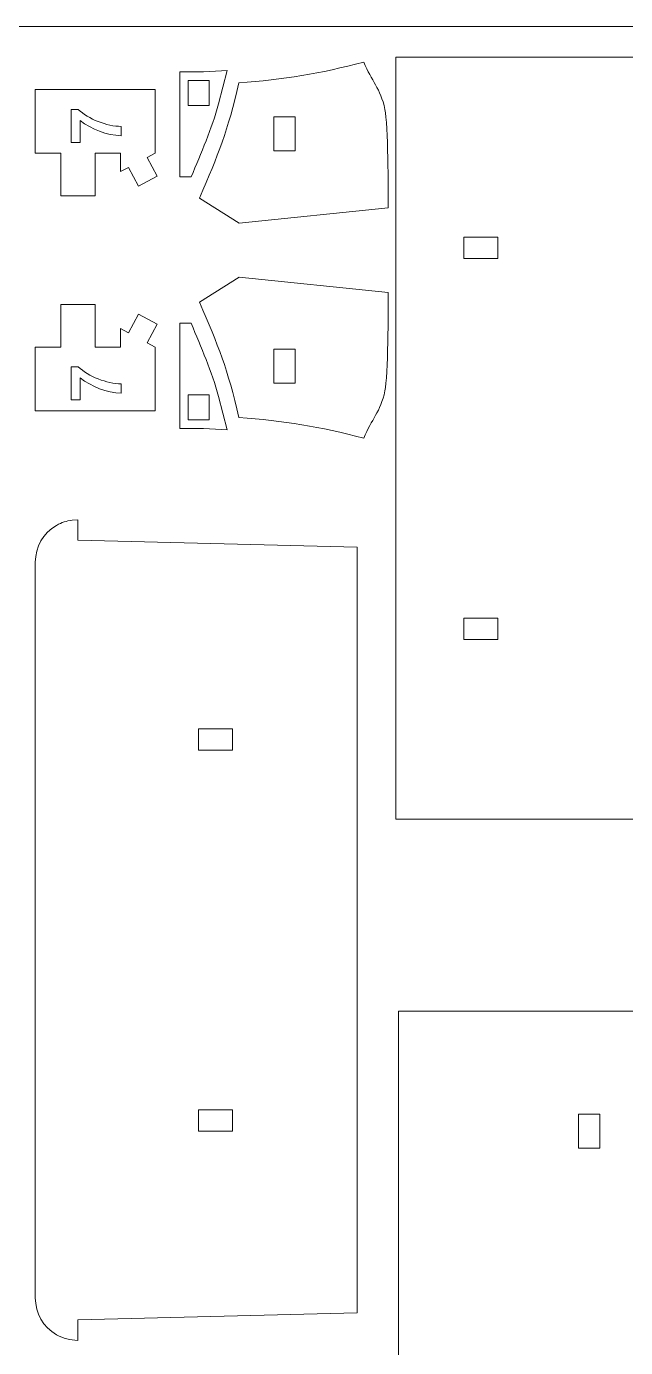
# Model space of a CAD drawing. Header units: centimetres. Extents: x -115 to 36, y 62 to 130.
# Drawn here: x -22.83 to -13.85, y 110.5 to 130.3 of the extents above; entities that cross this region are included whole.
import ezdxf

# ---------------------------------------------------------------- set-up
doc = ezdxf.new("R2010")
doc.units = ezdxf.units.CM
doc.header["$MEASUREMENT"] = 0
doc.layers.add('Camada 1', color=7, linetype='Continuous')

msp = doc.modelspace()

# ---------------------------------------------------------------- linework, layer by layer
at = {"layer": 'Camada 1', "lineweight": 9}
for points, knots in [([(-37.98462, 128.74245), (-37.98462, 129.60011), (-37.42239, 130.30186), (-36.7352, 130.30186), (-36.7352, 130.30186), (-36.7352, 130.30186), (-3.00048, 130.30186), (-3.00048, 130.30186), (-3.00048, 130.30186), (-2.31329, 130.30186), (-1.75102, 129.60011), (-1.75102, 128.74245), (-1.75102, 128.74245), (-1.75102, 128.74245), (-1.75102, 63.24875), (-1.75102, 63.24875), (-1.75102, 63.24875), (-1.75102, 62.39104), (-2.31329, 61.68936), (-3.00048, 61.68936), (-3.00048, 61.68936), (-3.00048, 61.68936), (-36.7352, 61.68936), (-36.7352, 61.68936), (-36.7352, 61.68936), (-37.42239, 61.68936), (-37.98462, 62.39104), (-37.98462, 63.24875), (-37.98462, 63.24875), (-37.98462, 63.24875), (-37.98462, 128.74245), (-37.98462, 128.74245)], [0, 0, 0, 0, 0.11111111, 0.11111111, 0.11111111, 0.11111111, 0.22222222, 0.22222222, 0.22222222, 0.22222222, 0.33333333, 0.33333333, 0.33333333, 0.33333333, 0.44444444, 0.44444444, 0.44444444, 0.44444444, 0.55555556, 0.55555556, 0.55555556, 0.55555556, 0.66666667, 0.66666667, 0.66666667, 0.66666667, 0.77777778, 0.77777778, 0.77777778, 0.77777778, 1, 1, 1, 1]), ([(-19.64313, 129.45604), (-19.80838, 128.73399), (-19.95218, 128.38335), (-20.23284, 127.73058), (-20.23284, 127.73058), (-20.23284, 127.73058), (-19.64106, 127.35565), (-19.64106, 127.35565), (-19.64106, 127.35565), (-19.64106, 127.35565), (-17.40526, 127.58397), (-17.40526, 127.58397), (-17.40526, 127.58397), (-17.40526, 127.84535), (-17.40881, 128.83059), (-17.45575, 129.05933), (-17.45575, 129.05933), (-17.52134, 129.37882), (-17.65591, 129.47706), (-17.77351, 129.768), (-17.77351, 129.768), (-18.42027, 129.595), (-18.97476, 129.50438), (-19.64313, 129.45604)], [0, 0, 0, 0, 0.14285714, 0.14285714, 0.14285714, 0.14285714, 0.28571429, 0.28571429, 0.28571429, 0.28571429, 0.42857143, 0.42857143, 0.42857143, 0.42857143, 0.57142857, 0.57142857, 0.57142857, 0.57142857, 0.71428571, 0.71428571, 0.71428571, 0.71428571, 1, 1, 1, 1]), ([(-10.20844, 129.84083), (-10.20844, 129.84083), (-10.20844, 118.41996), (-10.20844, 118.41996), (-10.20844, 118.41996), (-10.20844, 118.41996), (-17.29414, 118.41996), (-17.29414, 118.41996), (-17.29414, 118.41996), (-17.29414, 118.41996), (-17.29414, 129.84083), (-17.29414, 129.84083), (-17.29414, 129.84083), (-17.29414, 129.84083), (-10.20844, 129.84083), (-10.20844, 129.84083)], [0, 0, 0, 0, 0.2, 0.2, 0.2, 0.2, 0.4, 0.4, 0.4, 0.4, 0.6, 0.6, 0.6, 0.6, 1, 1, 1, 1]), ([(-20.35954, 128.04597), (-20.20635, 128.40679), (-20.04922, 128.76852), (-19.94761, 129.1412), (-19.94761, 129.1412), (-19.94761, 129.1412), (-19.82002, 129.64148), (-19.82002, 129.64148), (-19.82002, 129.64148), (-20.04699, 129.62194), (-20.3, 129.61932), (-20.52827, 129.62202), (-20.52827, 129.62202), (-20.52827, 129.62202), (-20.52827, 128.04597), (-20.52827, 128.04597), (-20.52827, 128.04597), (-20.52827, 128.04597), (-20.35954, 128.04597), (-20.35954, 128.04597)], [0, 0, 0, 0, 0.16666667, 0.16666667, 0.16666667, 0.16666667, 0.33333333, 0.33333333, 0.33333333, 0.33333333, 0.5, 0.5, 0.5, 0.5, 0.66666667, 0.66666667, 0.66666667, 0.66666667, 1, 1, 1, 1]), ([(-20.40568, 129.11731), (-20.40568, 129.11731), (-20.40568, 129.4933), (-20.40568, 129.4933), (-20.40568, 129.4933), (-20.40568, 129.4933), (-20.08716, 129.4933), (-20.08716, 129.4933), (-20.08716, 129.4933), (-20.08716, 129.4933), (-20.08716, 129.11731), (-20.08716, 129.11731), (-20.08716, 129.11731), (-20.08716, 129.11731), (-20.40568, 129.11731), (-20.40568, 129.11731)], [0, 0, 0, 0, 0.2, 0.2, 0.2, 0.2, 0.4, 0.4, 0.4, 0.4, 0.6, 0.6, 0.6, 0.6, 1, 1, 1, 1]), ([(-22.30866, 128.40301), (-22.30866, 128.40301), (-22.30866, 127.76488), (-22.30866, 127.76488), (-22.30866, 127.76488), (-22.30866, 127.76488), (-21.79896, 127.76492), (-21.79896, 127.76492), (-21.79896, 127.76492), (-21.79896, 127.76492), (-21.799, 128.40301), (-21.799, 128.40301), (-21.799, 128.40301), (-21.799, 128.40301), (-21.41671, 128.40301), (-21.41671, 128.40301), (-21.41671, 128.40301), (-21.41671, 128.40301), (-21.41671, 128.1256), (-21.41671, 128.1256), (-21.41671, 128.1256), (-21.41671, 128.1256), (-21.2975, 128.18929), (-21.2975, 128.18929), (-21.2975, 128.18929), (-21.2975, 128.18929), (-21.14742, 127.90828), (-21.14742, 127.90828), (-21.14742, 127.90828), (-21.14742, 127.90828), (-20.86645, 128.05836), (-20.86645, 128.05836), (-20.86645, 128.05836), (-20.86645, 128.05836), (-21.01654, 128.33933), (-21.01654, 128.33933), (-21.01654, 128.33933), (-21.01654, 128.33933), (-20.89732, 128.40301), (-20.89732, 128.40301), (-20.89732, 128.40301), (-20.89732, 128.40301), (-20.89732, 129.35878), (-20.89732, 129.35878), (-20.89732, 129.35878), (-20.89732, 129.35878), (-22.69514, 129.35874), (-22.69514, 129.35874), (-22.69514, 129.35874), (-22.69514, 129.35874), (-22.69526, 128.40297), (-22.69526, 128.40297), (-22.69526, 128.40297), (-22.69526, 128.40297), (-22.30866, 128.40301), (-22.30866, 128.40301)], [0, 0, 0, 0, 0.06666667, 0.06666667, 0.06666667, 0.06666667, 0.13333333, 0.13333333, 0.13333333, 0.13333333, 0.2, 0.2, 0.2, 0.2, 0.26666667, 0.26666667, 0.26666667, 0.26666667, 0.33333333, 0.33333333, 0.33333333, 0.33333333, 0.4, 0.4, 0.4, 0.4, 0.46666667, 0.46666667, 0.46666667, 0.46666667, 0.53333333, 0.53333333, 0.53333333, 0.53333333, 0.6, 0.6, 0.6, 0.6, 0.66666667, 0.66666667, 0.66666667, 0.66666667, 0.73333333, 0.73333333, 0.73333333, 0.73333333, 0.8, 0.8, 0.8, 0.8, 0.86666667, 0.86666667, 0.86666667, 0.86666667, 1, 1, 1, 1]), ([(-19.11981, 128.94486), (-19.11981, 128.94486), (-18.80125, 128.94486), (-18.80125, 128.94486), (-18.80125, 128.94486), (-18.80125, 128.94486), (-18.80125, 128.4352), (-18.80125, 128.4352), (-18.80125, 128.4352), (-18.80125, 128.4352), (-19.11981, 128.4352), (-19.11981, 128.4352), (-19.11981, 128.4352), (-19.11981, 128.4352), (-19.11981, 128.94486), (-19.11981, 128.94486)], [0, 0, 0, 0, 0.2, 0.2, 0.2, 0.2, 0.4, 0.4, 0.4, 0.4, 0.6, 0.6, 0.6, 0.6, 1, 1, 1, 1]), ([(-15.76486, 126.82634), (-15.76486, 126.82634), (-15.76486, 127.1449), (-15.76486, 127.1449), (-15.76486, 127.1449), (-15.76486, 127.1449), (-16.27461, 127.1449), (-16.27461, 127.1449), (-16.27461, 127.1449), (-16.27461, 127.1449), (-16.27461, 126.82634), (-16.27461, 126.82634), (-16.27461, 126.82634), (-16.27461, 126.82634), (-15.76486, 126.82634), (-15.76486, 126.82634)], [0, 0, 0, 0, 0.2, 0.2, 0.2, 0.2, 0.4, 0.4, 0.4, 0.4, 0.6, 0.6, 0.6, 0.6, 1, 1, 1, 1]), ([(-19.64313, 124.44231), (-19.80838, 125.16442), (-19.95217, 125.51503), (-20.23284, 126.16781), (-20.23284, 126.16781), (-20.23284, 126.16781), (-19.64106, 126.54274), (-19.64106, 126.54274), (-19.64106, 126.54274), (-19.64106, 126.54274), (-17.40526, 126.31442), (-17.40526, 126.31442), (-17.40526, 126.31442), (-17.40526, 126.05304), (-17.40881, 125.0678), (-17.45575, 124.83906), (-17.45575, 124.83906), (-17.52134, 124.51957), (-17.65591, 124.42133), (-17.77351, 124.13039), (-17.77351, 124.13039), (-18.42027, 124.30339), (-18.97476, 124.39402), (-19.64313, 124.44231)], [0, 0, 0, 0, 0.14285714, 0.14285714, 0.14285714, 0.14285714, 0.28571429, 0.28571429, 0.28571429, 0.28571429, 0.42857143, 0.42857143, 0.42857143, 0.42857143, 0.57142857, 0.57142857, 0.57142857, 0.57142857, 0.71428571, 0.71428571, 0.71428571, 0.71428571, 1, 1, 1, 1]), ([(-22.30866, 125.49538), (-22.30866, 125.49538), (-22.30866, 126.13351), (-22.30866, 126.13351), (-22.30866, 126.13351), (-22.30866, 126.13351), (-21.79896, 126.13347), (-21.79896, 126.13347), (-21.79896, 126.13347), (-21.79896, 126.13347), (-21.799, 125.49538), (-21.799, 125.49538), (-21.799, 125.49538), (-21.799, 125.49538), (-21.41671, 125.49538), (-21.41671, 125.49538), (-21.41671, 125.49538), (-21.41671, 125.49538), (-21.41671, 125.77279), (-21.41671, 125.77279), (-21.41671, 125.77279), (-21.41671, 125.77279), (-21.2975, 125.70911), (-21.2975, 125.70911), (-21.2975, 125.70911), (-21.2975, 125.70911), (-21.14742, 125.99011), (-21.14742, 125.99011), (-21.14742, 125.99011), (-21.14742, 125.99011), (-20.86645, 125.84003), (-20.86645, 125.84003), (-20.86645, 125.84003), (-20.86645, 125.84003), (-21.01654, 125.55907), (-21.01654, 125.55907), (-21.01654, 125.55907), (-21.01654, 125.55907), (-20.89732, 125.49538), (-20.89732, 125.49538), (-20.89732, 125.49538), (-20.89732, 125.49538), (-20.89732, 124.53962), (-20.89732, 124.53962), (-20.89732, 124.53962), (-20.89732, 124.53962), (-22.69514, 124.53966), (-22.69514, 124.53966), (-22.69514, 124.53966), (-22.69514, 124.53966), (-22.69526, 125.49542), (-22.69526, 125.49542), (-22.69526, 125.49542), (-22.69526, 125.49542), (-22.30866, 125.49538), (-22.30866, 125.49538)], [0, 0, 0, 0, 0.06666667, 0.06666667, 0.06666667, 0.06666667, 0.13333333, 0.13333333, 0.13333333, 0.13333333, 0.2, 0.2, 0.2, 0.2, 0.26666667, 0.26666667, 0.26666667, 0.26666667, 0.33333333, 0.33333333, 0.33333333, 0.33333333, 0.4, 0.4, 0.4, 0.4, 0.46666667, 0.46666667, 0.46666667, 0.46666667, 0.53333333, 0.53333333, 0.53333333, 0.53333333, 0.6, 0.6, 0.6, 0.6, 0.66666667, 0.66666667, 0.66666667, 0.66666667, 0.73333333, 0.73333333, 0.73333333, 0.73333333, 0.8, 0.8, 0.8, 0.8, 0.86666667, 0.86666667, 0.86666667, 0.86666667, 1, 1, 1, 1]), ([(-20.35954, 125.85242), (-20.20634, 125.4916), (-20.04922, 125.12988), (-19.94761, 124.75719), (-19.94761, 124.75719), (-19.94761, 124.75719), (-19.82002, 124.25692), (-19.82002, 124.25692), (-19.82002, 124.25692), (-20.04699, 124.27645), (-20.3, 124.27908), (-20.52827, 124.27637), (-20.52827, 124.27637), (-20.52827, 124.27637), (-20.52827, 125.85242), (-20.52827, 125.85242), (-20.52827, 125.85242), (-20.52827, 125.85242), (-20.35954, 125.85242), (-20.35954, 125.85242)], [0, 0, 0, 0, 0.16666667, 0.16666667, 0.16666667, 0.16666667, 0.33333333, 0.33333333, 0.33333333, 0.33333333, 0.5, 0.5, 0.5, 0.5, 0.66666667, 0.66666667, 0.66666667, 0.66666667, 1, 1, 1, 1]), ([(-19.11981, 124.95354), (-19.11981, 124.95354), (-18.80125, 124.95354), (-18.80125, 124.95354), (-18.80125, 124.95354), (-18.80125, 124.95354), (-18.80125, 125.4632), (-18.80125, 125.4632), (-18.80125, 125.4632), (-18.80125, 125.4632), (-19.11981, 125.4632), (-19.11981, 125.4632), (-19.11981, 125.4632), (-19.11981, 125.4632), (-19.11981, 124.95354), (-19.11981, 124.95354)], [0, 0, 0, 0, 0.2, 0.2, 0.2, 0.2, 0.4, 0.4, 0.4, 0.4, 0.6, 0.6, 0.6, 0.6, 1, 1, 1, 1]), ([(-20.40568, 124.78108), (-20.40568, 124.78108), (-20.40568, 124.4051), (-20.40568, 124.4051), (-20.40568, 124.4051), (-20.40568, 124.4051), (-20.08716, 124.4051), (-20.08716, 124.4051), (-20.08716, 124.4051), (-20.08716, 124.4051), (-20.08716, 124.78108), (-20.08716, 124.78108), (-20.08716, 124.78108), (-20.08716, 124.78108), (-20.40568, 124.78108), (-20.40568, 124.78108)], [0, 0, 0, 0, 0.2, 0.2, 0.2, 0.2, 0.4, 0.4, 0.4, 0.4, 0.6, 0.6, 0.6, 0.6, 1, 1, 1, 1]), ([(-22.14124, 122.9042), (-22.14124, 122.9042), (-22.05806, 122.90966), (-22.05806, 122.90966), (-22.05806, 122.90966), (-22.05806, 122.90966), (-22.05806, 122.60192), (-22.05806, 122.60192), (-22.05806, 122.60192), (-22.05806, 122.60192), (-17.87174, 122.49624), (-17.87174, 122.49624), (-17.87174, 122.49624), (-17.87174, 122.49624), (-17.87174, 111.02441), (-17.87174, 111.02441), (-17.87174, 111.02441), (-17.87174, 111.02441), (-22.05806, 110.91874), (-22.05806, 110.91874), (-22.05806, 110.91874), (-22.05806, 110.91874), (-22.05806, 110.611), (-22.05806, 110.611), (-22.05806, 110.611), (-22.17706, 110.61881), (-22.26862, 110.63401), (-22.37666, 110.69638), (-22.37666, 110.69638), (-22.57799, 110.81261), (-22.68768, 111.01651), (-22.69526, 111.24821), (-22.69526, 111.24821), (-22.69526, 111.24821), (-22.69526, 122.27245), (-22.69526, 122.27245), (-22.69526, 122.27245), (-22.68768, 122.50414), (-22.57798, 122.70805), (-22.37666, 122.82428), (-22.37666, 122.82428), (-22.29543, 122.87118), (-22.22942, 122.88668), (-22.14124, 122.9042)], [0, 0, 0, 0, 0.08333333, 0.08333333, 0.08333333, 0.08333333, 0.16666667, 0.16666667, 0.16666667, 0.16666667, 0.25, 0.25, 0.25, 0.25, 0.33333333, 0.33333333, 0.33333333, 0.33333333, 0.41666667, 0.41666667, 0.41666667, 0.41666667, 0.5, 0.5, 0.5, 0.5, 0.58333333, 0.58333333, 0.58333333, 0.58333333, 0.66666667, 0.66666667, 0.66666667, 0.66666667, 0.75, 0.75, 0.75, 0.75, 0.83333333, 0.83333333, 0.83333333, 0.83333333, 1, 1, 1, 1]), ([(-16.27461, 121.4345), (-16.27461, 121.4345), (-15.76486, 121.4345), (-15.76486, 121.4345), (-15.76486, 121.4345), (-15.76486, 121.4345), (-15.76486, 121.11586), (-15.76486, 121.11586), (-15.76486, 121.11586), (-15.76486, 121.11586), (-16.27461, 121.11586), (-16.27461, 121.11586), (-16.27461, 121.11586), (-16.27461, 121.11586), (-16.27461, 121.4345), (-16.27461, 121.4345)], [0, 0, 0, 0, 0.2, 0.2, 0.2, 0.2, 0.4, 0.4, 0.4, 0.4, 0.6, 0.6, 0.6, 0.6, 1, 1, 1, 1]), ([(-19.73895, 119.45625), (-19.73895, 119.45625), (-19.73895, 119.77485), (-19.73895, 119.77485), (-19.73895, 119.77485), (-19.73895, 119.77485), (-20.2487, 119.77485), (-20.2487, 119.77485), (-20.2487, 119.77485), (-20.2487, 119.77485), (-20.2487, 119.45625), (-20.2487, 119.45625), (-20.2487, 119.45625), (-20.2487, 119.45625), (-19.73895, 119.45625), (-19.73895, 119.45625)], [0, 0, 0, 0, 0.2, 0.2, 0.2, 0.2, 0.4, 0.4, 0.4, 0.4, 0.6, 0.6, 0.6, 0.6, 1, 1, 1, 1]), ([(-5.82989, 115.54616), (-5.82989, 115.54616), (-5.82989, 108.33867), (-5.82989, 108.33867), (-5.82989, 108.33867), (-5.82989, 108.33867), (-17.25076, 108.33867), (-17.25076, 108.33867), (-17.25076, 108.33867), (-17.25076, 108.33867), (-17.25076, 115.54616), (-17.25076, 115.54616), (-17.25076, 115.54616), (-17.25076, 115.54616), (-5.82989, 115.54616), (-5.82989, 115.54616)], [0, 0, 0, 0, 0.2, 0.2, 0.2, 0.2, 0.4, 0.4, 0.4, 0.4, 0.6, 0.6, 0.6, 0.6, 1, 1, 1, 1]), ([(-20.2487, 114.06441), (-20.2487, 114.06441), (-19.73895, 114.06441), (-19.73895, 114.06441), (-19.73895, 114.06441), (-19.73895, 114.06441), (-19.73895, 113.74581), (-19.73895, 113.74581), (-19.73895, 113.74581), (-19.73895, 113.74581), (-20.2487, 113.74581), (-20.2487, 113.74581), (-20.2487, 113.74581), (-20.2487, 113.74581), (-20.2487, 114.06441), (-20.2487, 114.06441)], [0, 0, 0, 0, 0.2, 0.2, 0.2, 0.2, 0.4, 0.4, 0.4, 0.4, 0.6, 0.6, 0.6, 0.6, 1, 1, 1, 1]), ([(-14.55486, 113.48942), (-14.55486, 113.48942), (-14.23626, 113.48942), (-14.23626, 113.48942), (-14.23626, 113.48942), (-14.23626, 113.48942), (-14.23626, 113.99916), (-14.23626, 113.99916), (-14.23626, 113.99916), (-14.23626, 113.99916), (-14.55486, 113.99916), (-14.55486, 113.99916), (-14.55486, 113.99916), (-14.55486, 113.99916), (-14.55486, 113.48942), (-14.55486, 113.48942)], [0, 0, 0, 0, 0.2, 0.2, 0.2, 0.2, 0.4, 0.4, 0.4, 0.4, 0.6, 0.6, 0.6, 0.6, 1, 1, 1, 1])]:
    msp.add_open_spline(points, degree=3, knots=knots, dxfattribs=at)
at = {"layer": 'Camada 1', "color": 140, "lineweight": 9}
for points in [[(-22.02047, 128.89259), (-22.02047, 128.89259), (-22.02047, 128.56181), (-22.02047, 128.56181), (-22.02047, 128.56181), (-22.02047, 128.56181), (-22.15482, 128.56181), (-22.15482, 128.56181), (-22.15482, 128.56181), (-22.15482, 128.56181), (-22.15482, 129.05904), (-22.15482, 129.05904), (-22.15482, 129.05904), (-22.15482, 129.05904), (-22.04901, 129.05904), (-22.04901, 129.05904), (-22.04901, 129.05904), (-21.90499, 128.91227), (-21.61626, 128.80289), (-21.4069, 128.80408), (-21.4069, 128.80408), (-21.4069, 128.80408), (-21.4069, 128.66444), (-21.4069, 128.66444), (-21.4069, 128.66444), (-21.62154, 128.66945), (-21.85137, 128.7584), (-22.02047, 128.89259)], [(-22.02047, 125.0357), (-22.02047, 125.0357), (-22.02047, 124.70492), (-22.02047, 124.70492), (-22.02047, 124.70492), (-22.02047, 124.70492), (-22.15482, 124.70492), (-22.15482, 124.70492), (-22.15482, 124.70492), (-22.15482, 124.70492), (-22.15482, 125.20211), (-22.15482, 125.20211), (-22.15482, 125.20211), (-22.15482, 125.20211), (-22.04901, 125.20211), (-22.04901, 125.20211), (-22.04901, 125.20211), (-21.90481, 125.05534), (-21.61631, 124.946), (-21.4069, 124.94719), (-21.4069, 124.94719), (-21.4069, 124.94719), (-21.4069, 124.80756), (-21.4069, 124.80756), (-21.4069, 124.80756), (-21.62156, 124.81257), (-21.85135, 124.90151), (-22.02047, 125.0357)]]:
    msp.add_open_spline(points, degree=3, knots=[0, 0, 0, 0, 0.125, 0.125, 0.125, 0.125, 0.25, 0.25, 0.25, 0.25, 0.375, 0.375, 0.375, 0.375, 0.5, 0.5, 0.5, 0.5, 0.625, 0.625, 0.625, 0.625, 0.75, 0.75, 0.75, 0.75, 1, 1, 1, 1], dxfattribs=at)

doc.saveas('drawing.dxf')
